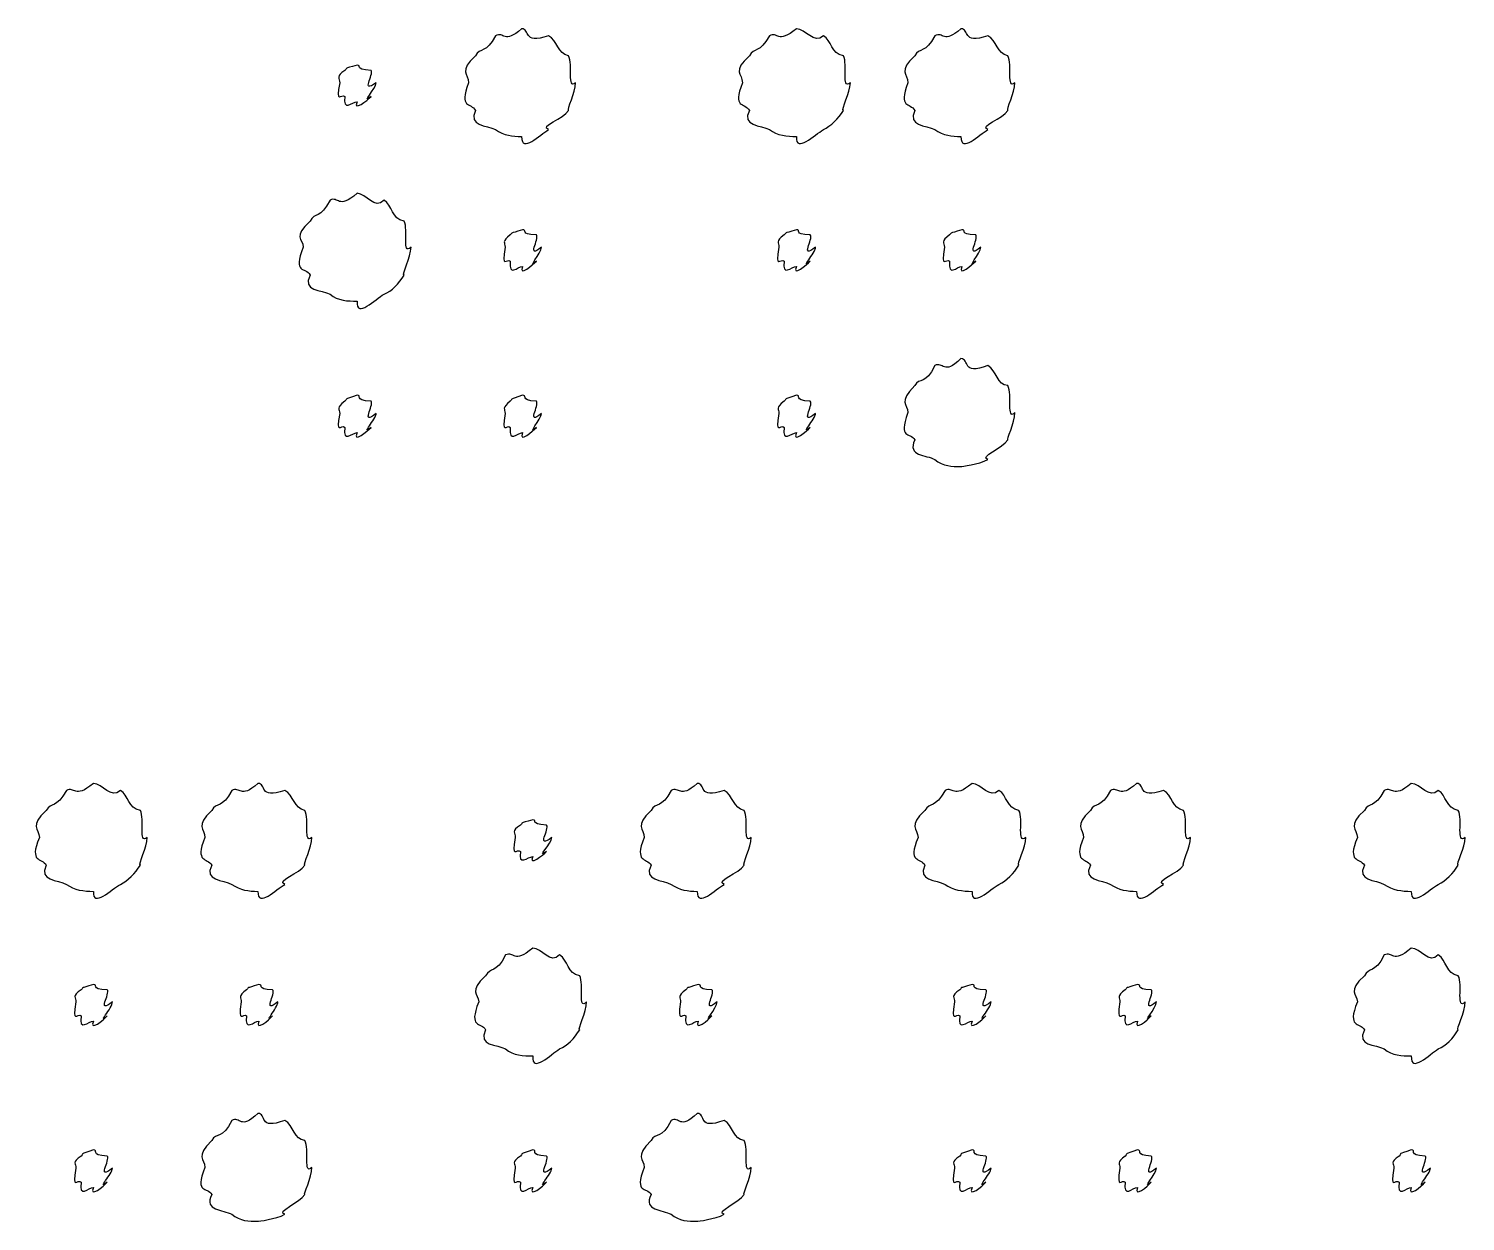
# Model space of a CAD drawing. Header units: millimetres. Extents: x -178 to -32, y 41 to 266.
# Drawn here: x -86.26 to -77.17, y 131.99 to 139.54 of the extents above; entities that cross this region are included whole.
import ezdxf

# ---------------------------------------------------------------- set-up
doc = ezdxf.new("R2010")
doc.units = ezdxf.units.MM
doc.layers.get('0').update_dxf_attribs({"linetype": 'CONTINUOUS'})

msp = doc.modelspace()

# ---------------------------------------------------------------- linework, layer by layer
at = {"color": 0}
for p, q in [((-83.1434, 139.54), (-83.1434, 139.54)), ((-81.4031, 139.54), (-81.4031, 139.54)), ((-80.3614, 139.54), (-80.3614, 139.54)), ((-84.1851, 139.309), (-84.1851, 139.309)), ((-84.1851, 138.498), (-84.1851, 138.498)), ((-83.1381, 138.267), (-83.1381, 138.267)), ((-81.4031, 138.267), (-81.4031, 138.267)), ((-80.3557, 138.267), (-80.3557, 138.267)), ((-80.3614, 137.451), (-80.3614, 137.451)), ((-84.1851, 137.22), (-84.1851, 137.22)), ((-83.1381, 137.22), (-83.1381, 137.22)), ((-81.4031, 137.22), (-81.4031, 137.22)), ((-85.8555, 134.761), (-85.8555, 134.761)), ((-84.8138, 134.761), (-84.8138, 134.761)), ((-82.0314, 134.761), (-82.0314, 134.761)), ((-80.2908, 134.761), (-80.2908, 134.761)), ((-79.2491, 134.761), (-79.2491, 134.761)), ((-77.5088, 134.761), (-77.5088, 134.761)), ((-83.0732, 134.53), (-83.0732, 134.53)), ((-83.0732, 133.719), (-83.0732, 133.719)), ((-77.5088, 133.719), (-77.5088, 133.719)), ((-85.8555, 133.488), (-85.8555, 133.488)), ((-84.8081, 133.488), (-84.8081, 133.488)), ((-82.0258, 133.488), (-82.0258, 133.488)), ((-80.2908, 133.488), (-80.2908, 133.488)), ((-79.2438, 133.488), (-79.2438, 133.488)), ((-84.8138, 132.672), (-84.8138, 132.672)), ((-82.0314, 132.672), (-82.0314, 132.672)), ((-85.8555, 132.441), (-85.8555, 132.441)), ((-83.0732, 132.441), (-83.0732, 132.441)), ((-80.2908, 132.441), (-80.2908, 132.441)), ((-79.2438, 132.441), (-79.2438, 132.441)), ((-77.5088, 132.441), (-77.5088, 132.441))]:
    msp.add_line(p, q, dxfattribs=at)
for points in [[(-83.3088, 139.496), (-83.3667, 139.38), (-83.4055, 139.424), (-83.4355, 139.369)], [(-83.1434, 139.54), (-83.2566, 139.438), (-83.2538, 139.525), (-83.3088, 139.496)], [(-82.9726, 139.496), (-83.1434, 139.438), (-83.0841, 139.54), (-83.1434, 139.54)], [(-82.846, 139.369), (-82.9148, 139.38), (-82.9176, 139.466), (-82.9726, 139.496)], [(-81.5739, 139.496), (-81.636, 139.38), (-81.6705, 139.424), (-81.7009, 139.369)], [(-81.4031, 139.54), (-81.5255, 139.438), (-81.5188, 139.525), (-81.5739, 139.496)], [(-81.232, 139.496), (-81.2899, 139.438), (-81.3439, 139.54), (-81.4031, 139.54)], [(-81.1054, 139.369), (-81.184, 139.38), (-81.1798, 139.466), (-81.232, 139.496)], [(-80.5265, 139.496), (-80.5843, 139.38), (-80.6231, 139.424), (-80.6535, 139.369)], [(-80.3614, 139.54), (-80.4743, 139.438), (-80.4714, 139.525), (-80.5265, 139.496)], [(-80.1903, 139.496), (-80.3614, 139.438), (-80.3021, 139.54), (-80.3614, 139.54)], [(-80.0636, 139.369), (-80.1324, 139.38), (-80.1352, 139.466), (-80.1903, 139.496)], [(-84.1851, 139.309), (-84.279, 139.284), (-84.2405, 139.297), (-84.2624, 139.276)], [(-84.0969, 139.276), (-84.213, 139.284), (-84.1481, 139.309), (-84.1851, 139.309)], [(-83.4355, 139.369), (-83.5431, 139.27), (-83.4796, 139.256), (-83.4796, 139.198)], [(-82.8019, 139.198), (-82.8569, 139.151), (-82.8156, 139.314), (-82.846, 139.369)], [(-81.7009, 139.369), (-81.8123, 139.27), (-81.745, 139.256), (-81.745, 139.198)], [(-81.0613, 139.198), (-81.122, 139.151), (-81.075, 139.314), (-81.1054, 139.369)], [(-80.6535, 139.369), (-80.7607, 139.27), (-80.6976, 139.256), (-80.6976, 139.198)], [(-80.0195, 139.198), (-80.0746, 139.151), (-80.0333, 139.314), (-80.0636, 139.369)], [(-84.2624, 139.276), (-84.3231, 139.24), (-84.2955, 139.227), (-84.2955, 139.198)], [(-84.2955, 139.198), (-84.3231, 139.057), (-84.2846, 139.132), (-84.2624, 139.11)], [(-84.0641, 139.198), (-84.1689, 139.123), (-84.0751, 139.253), (-84.0969, 139.276)], [(-84.0969, 139.11), (-84.1689, 139.057), (-84.0641, 139.161), (-84.0641, 139.198)], [(-83.4796, 139.198), (-83.5431, 139.03), (-83.4648, 139.077), (-83.4355, 139.022)], [(-82.846, 139.022), (-82.8569, 139.03), (-82.8019, 139.135), (-82.8019, 139.198)], [(-81.745, 139.198), (-81.8123, 139.03), (-81.7298, 139.077), (-81.7009, 139.022)], [(-81.1054, 139.022), (-81.122, 139.03), (-81.0613, 139.135), (-81.0613, 139.198)], [(-80.6976, 139.198), (-80.7607, 139.03), (-80.6824, 139.077), (-80.6535, 139.022)], [(-80.0636, 139.022), (-80.0746, 139.03), (-80.0195, 139.135), (-80.0195, 139.198)], [(-84.2624, 139.11), (-84.279, 139.012), (-84.2144, 139.077), (-84.1851, 139.077)], [(-84.1851, 139.077), (-84.213, 139.012), (-84.1192, 139.088), (-84.0969, 139.11)], [(-83.4355, 139.022), (-83.4852, 138.924), (-83.3639, 138.93), (-83.3088, 138.901)], [(-82.9726, 138.901), (-83.0333, 138.924), (-82.8749, 138.97), (-82.846, 139.022)], [(-81.7009, 139.022), (-81.7531, 138.924), (-81.6289, 138.93), (-81.5739, 138.901)], [(-81.232, 138.901), (-81.184, 138.924), (-81.1385, 138.97), (-81.1054, 139.022)], [(-80.6535, 139.022), (-80.7029, 138.924), (-80.5819, 138.93), (-80.5265, 138.901)], [(-80.1903, 138.901), (-80.2509, 138.924), (-80.0925, 138.97), (-80.0636, 139.022)], [(-83.3088, 138.901), (-83.2566, 138.865), (-83.1988, 138.857), (-83.1434, 138.857)], [(-83.1434, 138.857), (-83.1434, 138.748), (-83.0277, 138.87), (-82.9726, 138.901)], [(-81.5739, 138.901), (-81.5255, 138.865), (-81.461, 138.857), (-81.4031, 138.857)], [(-81.4031, 138.857), (-81.4084, 138.748), (-81.2874, 138.87), (-81.232, 138.901)], [(-80.5265, 138.901), (-80.4743, 138.865), (-80.4164, 138.857), (-80.3614, 138.857)], [(-80.3614, 138.857), (-80.3614, 138.748), (-80.2457, 138.87), (-80.1903, 138.901)], [(-84.1851, 138.498), (-84.3079, 138.391), (-84.3012, 138.483), (-84.3562, 138.454)], [(-84.0144, 138.454), (-84.0722, 138.391), (-84.1262, 138.498), (-84.1851, 138.498)], [(-84.3562, 138.454), (-84.4183, 138.333), (-84.4525, 138.38), (-84.4829, 138.322)], [(-83.8877, 138.322), (-83.9661, 138.333), (-83.9622, 138.424), (-84.0144, 138.454)], [(-84.4829, 138.322), (-84.5947, 138.219), (-84.527, 138.212), (-84.527, 138.157)], [(-83.8436, 138.157), (-83.9043, 138.102), (-83.8574, 138.267), (-83.8877, 138.322)], [(-83.215, 138.234), (-83.2718, 138.193), (-83.2481, 138.186), (-83.2481, 138.157)], [(-83.1381, 138.267), (-83.2277, 138.237), (-83.1931, 138.256), (-83.215, 138.234)], [(-83.0499, 138.234), (-83.1614, 138.237), (-83.1007, 138.267), (-83.1381, 138.267)], [(-83.0167, 138.157), (-83.1173, 138.075), (-83.0277, 138.212), (-83.0499, 138.234)], [(-81.4804, 138.234), (-81.5407, 138.193), (-81.5132, 138.186), (-81.5132, 138.157)], [(-81.4031, 138.267), (-81.4966, 138.237), (-81.4582, 138.256), (-81.4804, 138.234)], [(-81.3149, 138.234), (-81.4306, 138.237), (-81.3657, 138.267), (-81.4031, 138.267)], [(-81.2818, 138.157), (-81.3865, 138.075), (-81.2927, 138.212), (-81.3149, 138.234)], [(-80.433, 138.234), (-80.4894, 138.193), (-80.4661, 138.186), (-80.4661, 138.157)], [(-80.3557, 138.267), (-80.4453, 138.237), (-80.4108, 138.256), (-80.433, 138.234)], [(-80.2675, 138.234), (-80.379, 138.237), (-80.3187, 138.267), (-80.3557, 138.267)], [(-80.2344, 138.157), (-80.3349, 138.075), (-80.2457, 138.212), (-80.2675, 138.234)], [(-84.527, 138.157), (-84.5947, 137.983), (-84.5118, 138.035), (-84.4829, 137.98)], [(-83.8877, 137.98), (-83.9043, 137.983), (-83.8436, 138.093), (-83.8436, 138.157)], [(-83.2481, 138.157), (-83.2718, 138.009), (-83.2372, 138.091), (-83.215, 138.068)], [(-83.0499, 138.068), (-83.1173, 138.009), (-83.0167, 138.12), (-83.0167, 138.157)], [(-81.5132, 138.157), (-81.5407, 138.009), (-81.5022, 138.091), (-81.4804, 138.068)], [(-81.3149, 138.068), (-81.3865, 138.009), (-81.2818, 138.12), (-81.2818, 138.157)], [(-80.4661, 138.157), (-80.4894, 138.009), (-80.4549, 138.091), (-80.433, 138.068)], [(-80.2675, 138.068), (-80.3349, 138.009), (-80.2344, 138.12), (-80.2344, 138.157)], [(-83.215, 138.068), (-83.2277, 137.965), (-83.167, 138.035), (-83.1381, 138.035)], [(-83.1381, 138.035), (-83.1614, 137.965), (-83.0718, 138.047), (-83.0499, 138.068)], [(-81.4804, 138.068), (-81.4966, 137.965), (-81.432, 138.035), (-81.4031, 138.035)], [(-81.4031, 138.035), (-81.4306, 137.965), (-81.3368, 138.047), (-81.3149, 138.068)], [(-80.433, 138.068), (-80.4453, 137.965), (-80.3847, 138.035), (-80.3557, 138.035)], [(-80.3557, 138.035), (-80.379, 137.965), (-80.2898, 138.047), (-80.2675, 138.068)], [(-84.4829, 137.98), (-84.5354, 137.877), (-84.4113, 137.888), (-84.3562, 137.859)], [(-84.0144, 137.859), (-83.9661, 137.877), (-83.9205, 137.928), (-83.8877, 137.98)], [(-84.3562, 137.859), (-84.3079, 137.818), (-84.2433, 137.815), (-84.1851, 137.815)], [(-84.1851, 137.815), (-84.1908, 137.7), (-84.0694, 137.829), (-84.0144, 137.859)], [(-80.5265, 137.407), (-80.5843, 137.282), (-80.6231, 137.335), (-80.6535, 137.28)], [(-80.3614, 137.451), (-80.4743, 137.341), (-80.4714, 137.436), (-80.5265, 137.407)], [(-80.1903, 137.407), (-80.3614, 137.341), (-80.3021, 137.451), (-80.3614, 137.451)], [(-80.0636, 137.28), (-80.1324, 137.282), (-80.1352, 137.377), (-80.1903, 137.407)], [(-84.1851, 137.22), (-84.279, 137.186), (-84.2405, 137.206), (-84.2624, 137.181)], [(-84.0969, 137.181), (-84.213, 137.186), (-84.1481, 137.22), (-84.1851, 137.22)], [(-83.1381, 137.22), (-83.2277, 137.186), (-83.1931, 137.206), (-83.215, 137.181)], [(-83.0499, 137.181), (-83.1614, 137.186), (-83.1007, 137.22), (-83.1381, 137.22)], [(-81.4031, 137.22), (-81.4966, 137.186), (-81.4582, 137.206), (-81.4804, 137.181)], [(-81.3149, 137.181), (-81.4306, 137.186), (-81.3657, 137.22), (-81.4031, 137.22)], [(-80.6535, 137.28), (-80.7607, 137.171), (-80.6976, 137.167), (-80.6976, 137.109)], [(-80.0195, 137.109), (-80.0746, 137.054), (-80.0333, 137.225), (-80.0636, 137.28)], [(-84.2624, 137.181), (-84.3231, 137.138), (-84.2955, 137.133), (-84.2955, 137.104)], [(-84.2955, 137.104), (-84.3231, 136.958), (-84.2846, 137.04), (-84.2624, 137.016)], [(-84.0641, 137.104), (-84.1689, 137.021), (-84.0751, 137.159), (-84.0969, 137.181)], [(-84.0969, 137.016), (-84.1689, 136.958), (-84.0641, 137.071), (-84.0641, 137.104)], [(-83.215, 137.181), (-83.2718, 137.138), (-83.2481, 137.133), (-83.2481, 137.104)], [(-83.2481, 137.104), (-83.2718, 136.958), (-83.2372, 137.04), (-83.215, 137.016)], [(-83.0167, 137.104), (-83.1173, 137.021), (-83.0277, 137.159), (-83.0499, 137.181)], [(-83.0499, 137.016), (-83.1173, 136.958), (-83.0167, 137.071), (-83.0167, 137.104)], [(-81.4804, 137.181), (-81.5407, 137.138), (-81.5132, 137.133), (-81.5132, 137.104)], [(-81.5132, 137.104), (-81.5407, 136.958), (-81.5022, 137.04), (-81.4804, 137.016)], [(-81.2818, 137.104), (-81.3865, 137.021), (-81.2927, 137.159), (-81.3149, 137.181)], [(-81.3149, 137.016), (-81.3865, 136.958), (-81.2818, 137.071), (-81.2818, 137.104)], [(-80.6976, 137.109), (-80.7607, 136.933), (-80.6824, 136.989), (-80.6535, 136.938)], [(-80.0636, 136.938), (-80.0746, 136.933), (-80.0195, 137.046), (-80.0195, 137.109)], [(-84.2624, 137.016), (-84.279, 136.911), (-84.2144, 136.983), (-84.1851, 136.983)], [(-84.1851, 136.983), (-84.213, 136.911), (-84.1192, 136.993), (-84.0969, 137.016)], [(-83.215, 137.016), (-83.2277, 136.911), (-83.167, 136.983), (-83.1381, 136.983)], [(-83.1381, 136.983), (-83.1614, 136.911), (-83.0718, 136.993), (-83.0499, 137.016)], [(-81.4804, 137.016), (-81.4966, 136.911), (-81.432, 136.983), (-81.4031, 136.983)], [(-81.4031, 136.983), (-81.4306, 136.911), (-81.3368, 136.993), (-81.3149, 137.016)], [(-80.6535, 136.938), (-80.7029, 136.829), (-80.5819, 136.845), (-80.5265, 136.812)], [(-80.1903, 136.812), (-80.2509, 136.829), (-80.0925, 136.886), (-80.0636, 136.938)], [(-80.5265, 136.812), (-80.4743, 136.768), (-80.4164, 136.768), (-80.3614, 136.768)], [(-80.3614, 136.768), (-80.3614, 136.768), (-80.2457, 136.781), (-80.1903, 136.812)], [(-85.8555, 134.761), (-85.9783, 134.659), (-85.9712, 134.746), (-86.0263, 134.717)], [(-85.6844, 134.717), (-85.7426, 134.659), (-85.7963, 134.761), (-85.8555, 134.761)], [(-84.8138, 134.761), (-84.9267, 134.659), (-84.9238, 134.746), (-84.9789, 134.717)], [(-84.6427, 134.717), (-84.8138, 134.659), (-84.7545, 134.761), (-84.8138, 134.761)], [(-82.0314, 134.761), (-82.1443, 134.659), (-82.1418, 134.746), (-82.1969, 134.717)], [(-81.8607, 134.717), (-82.0314, 134.659), (-81.9722, 134.761), (-82.0314, 134.761)], [(-80.2908, 134.761), (-80.4136, 134.659), (-80.4069, 134.746), (-80.4619, 134.717)], [(-80.1201, 134.717), (-80.1779, 134.659), (-80.2315, 134.761), (-80.2908, 134.761)], [(-79.2491, 134.761), (-79.3623, 134.659), (-79.3595, 134.746), (-79.4145, 134.717)], [(-79.0783, 134.717), (-79.2491, 134.659), (-79.1898, 134.761), (-79.2491, 134.761)], [(-77.5088, 134.761), (-77.6312, 134.659), (-77.6245, 134.746), (-77.6796, 134.717)], [(-77.3377, 134.717), (-77.3956, 134.659), (-77.4495, 134.761), (-77.5088, 134.761)], [(-86.0263, 134.717), (-86.0884, 134.601), (-86.1229, 134.645), (-86.1533, 134.59)], [(-85.5578, 134.59), (-85.6365, 134.601), (-85.6322, 134.687), (-85.6844, 134.717)], [(-84.9789, 134.717), (-85.0371, 134.601), (-85.0755, 134.645), (-85.1059, 134.59)], [(-84.516, 134.59), (-84.5848, 134.601), (-84.5876, 134.687), (-84.6427, 134.717)], [(-82.1969, 134.717), (-82.2547, 134.601), (-82.2932, 134.645), (-82.3235, 134.59)], [(-81.7337, 134.59), (-81.8028, 134.601), (-81.8053, 134.687), (-81.8607, 134.717)], [(-80.4619, 134.717), (-80.524, 134.601), (-80.5582, 134.645), (-80.5886, 134.59)], [(-79.9934, 134.59), (-80.0717, 134.601), (-80.0679, 134.687), (-80.1201, 134.717)], [(-79.4145, 134.717), (-79.4724, 134.601), (-79.5108, 134.645), (-79.5412, 134.59)], [(-78.9517, 134.59), (-79.0205, 134.601), (-79.0233, 134.687), (-79.0783, 134.717)], [(-77.6796, 134.717), (-77.7416, 134.601), (-77.7762, 134.645), (-77.8062, 134.59)], [(-77.2111, 134.59), (-77.2897, 134.601), (-77.2855, 134.687), (-77.3377, 134.717)], [(-86.1533, 134.59), (-86.2647, 134.491), (-86.1974, 134.477), (-86.1974, 134.419)], [(-85.5137, 134.419), (-85.5744, 134.372), (-85.5274, 134.535), (-85.5578, 134.59)], [(-85.1059, 134.59), (-85.2135, 134.491), (-85.15, 134.477), (-85.15, 134.419)], [(-84.4719, 134.419), (-84.527, 134.372), (-84.4857, 134.535), (-84.516, 134.59)], [(-82.3235, 134.59), (-82.4311, 134.491), (-82.3676, 134.477), (-82.3676, 134.419)], [(-81.6896, 134.419), (-81.745, 134.372), (-81.7033, 134.535), (-81.7337, 134.59)], [(-80.5886, 134.59), (-80.7004, 134.491), (-80.6327, 134.477), (-80.6327, 134.419)], [(-79.9493, 134.419), (-80.01, 134.372), (-79.9631, 134.535), (-79.9934, 134.59)], [(-79.5412, 134.59), (-79.6488, 134.491), (-79.5853, 134.477), (-79.5853, 134.419)], [(-78.9076, 134.419), (-78.9626, 134.372), (-78.9213, 134.535), (-78.9517, 134.59)], [(-77.8062, 134.59), (-77.918, 134.491), (-77.8503, 134.477), (-77.8503, 134.419)], [(-77.167, 134.419), (-77.2276, 134.372), (-77.1807, 134.535), (-77.2111, 134.59)], [(-83.1504, 134.497), (-83.2111, 134.461), (-83.1836, 134.448), (-83.1836, 134.419)], [(-83.0732, 134.53), (-83.167, 134.505), (-83.1282, 134.519), (-83.1504, 134.497)], [(-82.985, 134.497), (-83.1007, 134.505), (-83.0361, 134.53), (-83.0732, 134.53)], [(-82.9518, 134.419), (-83.0566, 134.343), (-82.9631, 134.475), (-82.985, 134.497)], [(-86.1974, 134.419), (-86.2647, 134.251), (-86.1822, 134.298), (-86.1533, 134.243)], [(-85.5578, 134.243), (-85.5744, 134.251), (-85.5137, 134.356), (-85.5137, 134.419)], [(-85.15, 134.419), (-85.2135, 134.251), (-85.1348, 134.298), (-85.1059, 134.243)], [(-84.516, 134.243), (-84.527, 134.251), (-84.4719, 134.356), (-84.4719, 134.419)], [(-83.1836, 134.419), (-83.2111, 134.277), (-83.1723, 134.353), (-83.1504, 134.331)], [(-82.985, 134.331), (-83.0566, 134.277), (-82.9518, 134.382), (-82.9518, 134.419)], [(-82.3676, 134.419), (-82.4311, 134.251), (-82.3524, 134.298), (-82.3235, 134.243)], [(-81.7337, 134.243), (-81.745, 134.251), (-81.6896, 134.356), (-81.6896, 134.419)], [(-80.6327, 134.419), (-80.7004, 134.251), (-80.6175, 134.298), (-80.5886, 134.243)], [(-79.9934, 134.243), (-80.01, 134.251), (-79.9493, 134.356), (-79.9493, 134.419)], [(-79.5853, 134.419), (-79.6488, 134.251), (-79.5701, 134.298), (-79.5412, 134.243)], [(-78.9517, 134.243), (-78.9626, 134.251), (-78.9076, 134.356), (-78.9076, 134.419)], [(-77.8503, 134.419), (-77.918, 134.251), (-77.8351, 134.298), (-77.8062, 134.243)], [(-77.2111, 134.243), (-77.2276, 134.251), (-77.167, 134.356), (-77.167, 134.419)], [(-83.1504, 134.331), (-83.167, 134.233), (-83.1021, 134.298), (-83.0732, 134.298)], [(-83.0732, 134.298), (-83.1007, 134.233), (-83.0072, 134.309), (-82.985, 134.331)], [(-86.1533, 134.243), (-86.2055, 134.145), (-86.0813, 134.151), (-86.0263, 134.122)], [(-85.6844, 134.122), (-85.6365, 134.145), (-85.5909, 134.191), (-85.5578, 134.243)], [(-85.1059, 134.243), (-85.1553, 134.145), (-85.0343, 134.151), (-84.9789, 134.122)], [(-84.6427, 134.122), (-84.7034, 134.145), (-84.545, 134.191), (-84.516, 134.243)], [(-82.3235, 134.243), (-82.3733, 134.145), (-82.2519, 134.151), (-82.1969, 134.122)], [(-81.8607, 134.122), (-81.9214, 134.145), (-81.7626, 134.191), (-81.7337, 134.243)], [(-80.5886, 134.243), (-80.6411, 134.145), (-80.5169, 134.151), (-80.4619, 134.122)], [(-80.1201, 134.122), (-80.0717, 134.145), (-80.0262, 134.191), (-79.9934, 134.243)], [(-79.5412, 134.243), (-79.5909, 134.145), (-79.4695, 134.151), (-79.4145, 134.122)], [(-79.0783, 134.122), (-79.139, 134.145), (-78.9806, 134.191), (-78.9517, 134.243)], [(-77.8062, 134.243), (-77.8588, 134.145), (-77.7346, 134.151), (-77.6796, 134.122)], [(-77.3377, 134.122), (-77.2897, 134.145), (-77.2442, 134.191), (-77.2111, 134.243)], [(-86.0263, 134.122), (-85.9783, 134.086), (-85.9134, 134.078), (-85.8555, 134.078)], [(-85.8555, 134.078), (-85.8608, 133.969), (-85.7398, 134.092), (-85.6844, 134.122)], [(-84.9789, 134.122), (-84.9267, 134.086), (-84.8688, 134.078), (-84.8138, 134.078)], [(-84.8138, 134.078), (-84.8138, 133.969), (-84.6981, 134.092), (-84.6427, 134.122)], [(-82.1969, 134.122), (-82.1443, 134.086), (-82.0865, 134.078), (-82.0314, 134.078)], [(-82.0314, 134.078), (-82.0314, 133.969), (-81.9157, 134.092), (-81.8607, 134.122)], [(-80.4619, 134.122), (-80.4136, 134.086), (-80.3487, 134.078), (-80.2908, 134.078)], [(-80.2908, 134.078), (-80.2965, 133.969), (-80.1751, 134.092), (-80.1201, 134.122)], [(-79.4145, 134.122), (-79.3623, 134.086), (-79.3044, 134.078), (-79.2491, 134.078)], [(-79.2491, 134.078), (-79.2491, 133.969), (-79.1333, 134.092), (-79.0783, 134.122)], [(-77.6796, 134.122), (-77.6312, 134.086), (-77.5667, 134.078), (-77.5088, 134.078)], [(-77.5088, 134.078), (-77.5141, 133.969), (-77.3931, 134.092), (-77.3377, 134.122)], [(-83.2443, 133.675), (-83.306, 133.554), (-83.3406, 133.601), (-83.3709, 133.543)], [(-83.0732, 133.719), (-83.1959, 133.612), (-83.1889, 133.704), (-83.2443, 133.675)], [(-82.9024, 133.675), (-82.9603, 133.612), (-83.0139, 133.719), (-83.0732, 133.719)], [(-82.7754, 133.543), (-82.8541, 133.554), (-82.8499, 133.645), (-82.9024, 133.675)], [(-77.6796, 133.675), (-77.7416, 133.554), (-77.7762, 133.601), (-77.8062, 133.543)], [(-77.5088, 133.719), (-77.6312, 133.612), (-77.6245, 133.704), (-77.6796, 133.675)], [(-77.3377, 133.675), (-77.3956, 133.612), (-77.4495, 133.719), (-77.5088, 133.719)], [(-77.2111, 133.543), (-77.2897, 133.554), (-77.2855, 133.645), (-77.3377, 133.675)], [(-85.8555, 133.488), (-85.949, 133.458), (-85.9106, 133.477), (-85.9328, 133.455)], [(-85.7673, 133.455), (-85.883, 133.458), (-85.8181, 133.488), (-85.8555, 133.488)], [(-84.8081, 133.488), (-84.8977, 133.458), (-84.8632, 133.477), (-84.8854, 133.455)], [(-84.7199, 133.455), (-84.8318, 133.458), (-84.7711, 133.488), (-84.8081, 133.488)], [(-83.3709, 133.543), (-83.4824, 133.44), (-83.415, 133.433), (-83.415, 133.378)], [(-82.7313, 133.378), (-82.792, 133.322), (-82.7451, 133.488), (-82.7754, 133.543)], [(-82.0258, 133.488), (-82.1154, 133.458), (-82.0812, 133.477), (-82.103, 133.455)], [(-81.9376, 133.455), (-82.0494, 133.458), (-81.9887, 133.488), (-82.0258, 133.488)], [(-80.2908, 133.488), (-80.3847, 133.458), (-80.3462, 133.477), (-80.3681, 133.455)], [(-80.2026, 133.455), (-80.3187, 133.458), (-80.2538, 133.488), (-80.2908, 133.488)], [(-79.2438, 133.488), (-79.3334, 133.458), (-79.2988, 133.477), (-79.3207, 133.455)], [(-79.1556, 133.455), (-79.2671, 133.458), (-79.2064, 133.488), (-79.2438, 133.488)], [(-77.8062, 133.543), (-77.918, 133.44), (-77.8503, 133.433), (-77.8503, 133.378)], [(-77.167, 133.378), (-77.2276, 133.322), (-77.1807, 133.488), (-77.2111, 133.543)], [(-85.9328, 133.455), (-85.9931, 133.413), (-85.9656, 133.406), (-85.9656, 133.378)], [(-85.9656, 133.378), (-85.9931, 133.23), (-85.9547, 133.312), (-85.9328, 133.289)], [(-85.7342, 133.378), (-85.8389, 133.296), (-85.7451, 133.433), (-85.7673, 133.455)], [(-85.7673, 133.289), (-85.8389, 133.23), (-85.7342, 133.34), (-85.7342, 133.378)], [(-84.8854, 133.455), (-84.9418, 133.413), (-84.9186, 133.406), (-84.9186, 133.378)], [(-84.9186, 133.378), (-84.9418, 133.23), (-84.9073, 133.312), (-84.8854, 133.289)], [(-84.6868, 133.378), (-84.7877, 133.296), (-84.6981, 133.433), (-84.7199, 133.455)], [(-84.7199, 133.289), (-84.7877, 133.23), (-84.6868, 133.34), (-84.6868, 133.378)], [(-83.415, 133.378), (-83.4824, 133.204), (-83.3998, 133.256), (-83.3709, 133.201)], [(-82.7754, 133.201), (-82.792, 133.204), (-82.7313, 133.314), (-82.7313, 133.378)], [(-82.103, 133.455), (-82.1595, 133.413), (-82.1362, 133.406), (-82.1362, 133.378)], [(-82.1362, 133.378), (-82.1595, 133.23), (-82.1253, 133.312), (-82.103, 133.289)], [(-81.9048, 133.378), (-82.0053, 133.296), (-81.9157, 133.433), (-81.9376, 133.455)], [(-81.9376, 133.289), (-82.0053, 133.23), (-81.9048, 133.34), (-81.9048, 133.378)], [(-80.3681, 133.455), (-80.4287, 133.413), (-80.4012, 133.406), (-80.4012, 133.378)], [(-80.4012, 133.378), (-80.4287, 133.23), (-80.3903, 133.312), (-80.3681, 133.289)], [(-80.1698, 133.378), (-80.2746, 133.296), (-80.1807, 133.433), (-80.2026, 133.455)], [(-80.2026, 133.289), (-80.2746, 133.23), (-80.1698, 133.34), (-80.1698, 133.378)], [(-79.3207, 133.455), (-79.3775, 133.413), (-79.3538, 133.406), (-79.3538, 133.378)], [(-79.3538, 133.378), (-79.3775, 133.23), (-79.3429, 133.312), (-79.3207, 133.289)], [(-79.1224, 133.378), (-79.223, 133.296), (-79.1333, 133.433), (-79.1556, 133.455)], [(-79.1556, 133.289), (-79.223, 133.23), (-79.1224, 133.34), (-79.1224, 133.378)], [(-77.8503, 133.378), (-77.918, 133.204), (-77.8351, 133.256), (-77.8062, 133.201)], [(-77.2111, 133.201), (-77.2276, 133.204), (-77.167, 133.314), (-77.167, 133.378)], [(-85.9328, 133.289), (-85.949, 133.186), (-85.8845, 133.256), (-85.8555, 133.256)], [(-85.8555, 133.256), (-85.883, 133.186), (-85.7892, 133.267), (-85.7673, 133.289)], [(-84.8854, 133.289), (-84.8977, 133.186), (-84.8371, 133.256), (-84.8081, 133.256)], [(-84.8081, 133.256), (-84.8318, 133.186), (-84.7422, 133.267), (-84.7199, 133.289)], [(-82.103, 133.289), (-82.1154, 133.186), (-82.0547, 133.256), (-82.0258, 133.256)], [(-82.0258, 133.256), (-82.0494, 133.186), (-81.9598, 133.267), (-81.9376, 133.289)], [(-80.3681, 133.289), (-80.3847, 133.186), (-80.3197, 133.256), (-80.2908, 133.256)], [(-80.2908, 133.256), (-80.3187, 133.186), (-80.2248, 133.267), (-80.2026, 133.289)], [(-79.3207, 133.289), (-79.3334, 133.186), (-79.2727, 133.256), (-79.2438, 133.256)], [(-79.2438, 133.256), (-79.2671, 133.186), (-79.1774, 133.267), (-79.1556, 133.289)], [(-83.3709, 133.201), (-83.4231, 133.098), (-83.2993, 133.109), (-83.2443, 133.08)], [(-82.9024, 133.08), (-82.8541, 133.098), (-82.8086, 133.149), (-82.7754, 133.201)], [(-77.8062, 133.201), (-77.8588, 133.098), (-77.7346, 133.109), (-77.6796, 133.08)], [(-77.3377, 133.08), (-77.2897, 133.098), (-77.2442, 133.149), (-77.2111, 133.201)], [(-83.2443, 133.08), (-83.1959, 133.038), (-83.131, 133.036), (-83.0732, 133.036)], [(-83.0732, 133.036), (-83.0788, 132.921), (-82.9575, 133.049), (-82.9024, 133.08)], [(-77.6796, 133.08), (-77.6312, 133.038), (-77.5667, 133.036), (-77.5088, 133.036)], [(-77.5088, 133.036), (-77.5141, 132.921), (-77.3931, 133.049), (-77.3377, 133.08)], [(-84.8138, 132.672), (-84.9267, 132.562), (-84.9238, 132.657), (-84.9789, 132.628)], [(-84.6427, 132.628), (-84.8138, 132.562), (-84.7545, 132.672), (-84.8138, 132.672)], [(-82.0314, 132.672), (-82.1443, 132.562), (-82.1418, 132.657), (-82.1969, 132.628)], [(-81.8607, 132.628), (-82.0314, 132.562), (-81.9722, 132.672), (-82.0314, 132.672)], [(-84.9789, 132.628), (-85.0371, 132.503), (-85.0755, 132.556), (-85.1059, 132.501)], [(-84.516, 132.501), (-84.5848, 132.503), (-84.5876, 132.598), (-84.6427, 132.628)], [(-82.1969, 132.628), (-82.2547, 132.503), (-82.2932, 132.556), (-82.3235, 132.501)], [(-81.7337, 132.501), (-81.8028, 132.503), (-81.8053, 132.598), (-81.8607, 132.628)], [(-85.1059, 132.501), (-85.2135, 132.392), (-85.15, 132.388), (-85.15, 132.33)], [(-84.4719, 132.33), (-84.527, 132.275), (-84.4857, 132.446), (-84.516, 132.501)], [(-82.3235, 132.501), (-82.4311, 132.392), (-82.3676, 132.388), (-82.3676, 132.33)], [(-81.6896, 132.33), (-81.745, 132.275), (-81.7033, 132.446), (-81.7337, 132.501)], [(-85.9328, 132.402), (-85.9931, 132.359), (-85.9656, 132.354), (-85.9656, 132.325)], [(-85.8555, 132.441), (-85.949, 132.407), (-85.9106, 132.427), (-85.9328, 132.402)], [(-85.7673, 132.402), (-85.883, 132.407), (-85.8181, 132.441), (-85.8555, 132.441)], [(-85.7342, 132.325), (-85.8389, 132.242), (-85.7451, 132.38), (-85.7673, 132.402)], [(-83.1504, 132.402), (-83.2111, 132.359), (-83.1836, 132.354), (-83.1836, 132.325)], [(-83.0732, 132.441), (-83.167, 132.407), (-83.1282, 132.427), (-83.1504, 132.402)], [(-82.985, 132.402), (-83.1007, 132.407), (-83.0361, 132.441), (-83.0732, 132.441)], [(-82.9518, 132.325), (-83.0566, 132.242), (-82.9631, 132.38), (-82.985, 132.402)], [(-80.3681, 132.402), (-80.4287, 132.359), (-80.4012, 132.354), (-80.4012, 132.325)], [(-80.2908, 132.441), (-80.3847, 132.407), (-80.3462, 132.427), (-80.3681, 132.402)], [(-80.2026, 132.402), (-80.3187, 132.407), (-80.2538, 132.441), (-80.2908, 132.441)], [(-80.1698, 132.325), (-80.2746, 132.242), (-80.1807, 132.38), (-80.2026, 132.402)], [(-79.3207, 132.402), (-79.3775, 132.359), (-79.3538, 132.354), (-79.3538, 132.325)], [(-79.2438, 132.441), (-79.3334, 132.407), (-79.2988, 132.427), (-79.3207, 132.402)], [(-79.1556, 132.402), (-79.2671, 132.407), (-79.2064, 132.441), (-79.2438, 132.441)], [(-79.1224, 132.325), (-79.223, 132.242), (-79.1333, 132.38), (-79.1556, 132.402)], [(-77.5857, 132.402), (-77.6464, 132.359), (-77.6189, 132.354), (-77.6189, 132.325)], [(-77.5088, 132.441), (-77.6023, 132.407), (-77.5638, 132.427), (-77.5857, 132.402)], [(-77.4206, 132.402), (-77.5363, 132.407), (-77.4714, 132.441), (-77.5088, 132.441)], [(-77.3874, 132.325), (-77.4922, 132.242), (-77.3984, 132.38), (-77.4206, 132.402)], [(-85.9656, 132.325), (-85.9931, 132.179), (-85.9547, 132.261), (-85.9328, 132.237)], [(-85.7673, 132.237), (-85.8389, 132.179), (-85.7342, 132.292), (-85.7342, 132.325)], [(-85.15, 132.33), (-85.2135, 132.154), (-85.1348, 132.211), (-85.1059, 132.159)], [(-84.516, 132.159), (-84.527, 132.154), (-84.4719, 132.267), (-84.4719, 132.33)], [(-83.1836, 132.325), (-83.2111, 132.179), (-83.1723, 132.261), (-83.1504, 132.237)], [(-82.985, 132.237), (-83.0566, 132.179), (-82.9518, 132.292), (-82.9518, 132.325)], [(-82.3676, 132.33), (-82.4311, 132.154), (-82.3524, 132.211), (-82.3235, 132.159)], [(-81.7337, 132.159), (-81.745, 132.154), (-81.6896, 132.267), (-81.6896, 132.33)], [(-80.4012, 132.325), (-80.4287, 132.179), (-80.3903, 132.261), (-80.3681, 132.237)], [(-80.2026, 132.237), (-80.2746, 132.179), (-80.1698, 132.292), (-80.1698, 132.325)], [(-79.3538, 132.325), (-79.3775, 132.179), (-79.3429, 132.261), (-79.3207, 132.237)], [(-79.1556, 132.237), (-79.223, 132.179), (-79.1224, 132.292), (-79.1224, 132.325)], [(-77.6189, 132.325), (-77.6464, 132.179), (-77.6079, 132.261), (-77.5857, 132.237)], [(-77.4206, 132.237), (-77.4922, 132.179), (-77.3874, 132.292), (-77.3874, 132.325)], [(-85.9328, 132.237), (-85.949, 132.132), (-85.8845, 132.203), (-85.8555, 132.203)], [(-85.8555, 132.203), (-85.883, 132.132), (-85.7892, 132.214), (-85.7673, 132.237)], [(-83.1504, 132.237), (-83.167, 132.132), (-83.1021, 132.203), (-83.0732, 132.203)], [(-83.0732, 132.203), (-83.1007, 132.132), (-83.0072, 132.214), (-82.985, 132.237)], [(-80.3681, 132.237), (-80.3847, 132.132), (-80.3197, 132.203), (-80.2908, 132.203)], [(-80.2908, 132.203), (-80.3187, 132.132), (-80.2248, 132.214), (-80.2026, 132.237)], [(-79.3207, 132.237), (-79.3334, 132.132), (-79.2727, 132.203), (-79.2438, 132.203)], [(-79.2438, 132.203), (-79.2671, 132.132), (-79.1774, 132.214), (-79.1556, 132.237)], [(-77.5857, 132.237), (-77.6023, 132.132), (-77.5377, 132.203), (-77.5088, 132.203)], [(-77.5088, 132.203), (-77.5363, 132.132), (-77.4425, 132.214), (-77.4206, 132.237)], [(-85.1059, 132.159), (-85.1553, 132.05), (-85.0343, 132.066), (-84.9789, 132.033)], [(-84.6427, 132.033), (-84.7034, 132.05), (-84.545, 132.107), (-84.516, 132.159)], [(-82.3235, 132.159), (-82.3733, 132.05), (-82.2519, 132.066), (-82.1969, 132.033)], [(-81.8607, 132.033), (-81.9214, 132.05), (-81.7626, 132.107), (-81.7337, 132.159)], [(-84.9789, 132.033), (-84.9267, 131.989), (-84.8688, 131.989), (-84.8138, 131.989)], [(-84.8138, 131.989), (-84.8138, 131.989), (-84.6981, 132.002), (-84.6427, 132.033)], [(-82.1969, 132.033), (-82.1443, 131.989), (-82.0865, 131.989), (-82.0314, 131.989)], [(-82.0314, 131.989), (-82.0314, 131.989), (-81.9157, 132.002), (-81.8607, 132.033)]]:
    msp.add_open_spline(points, degree=3, dxfattribs=at)

doc.saveas('drawing.dxf')
